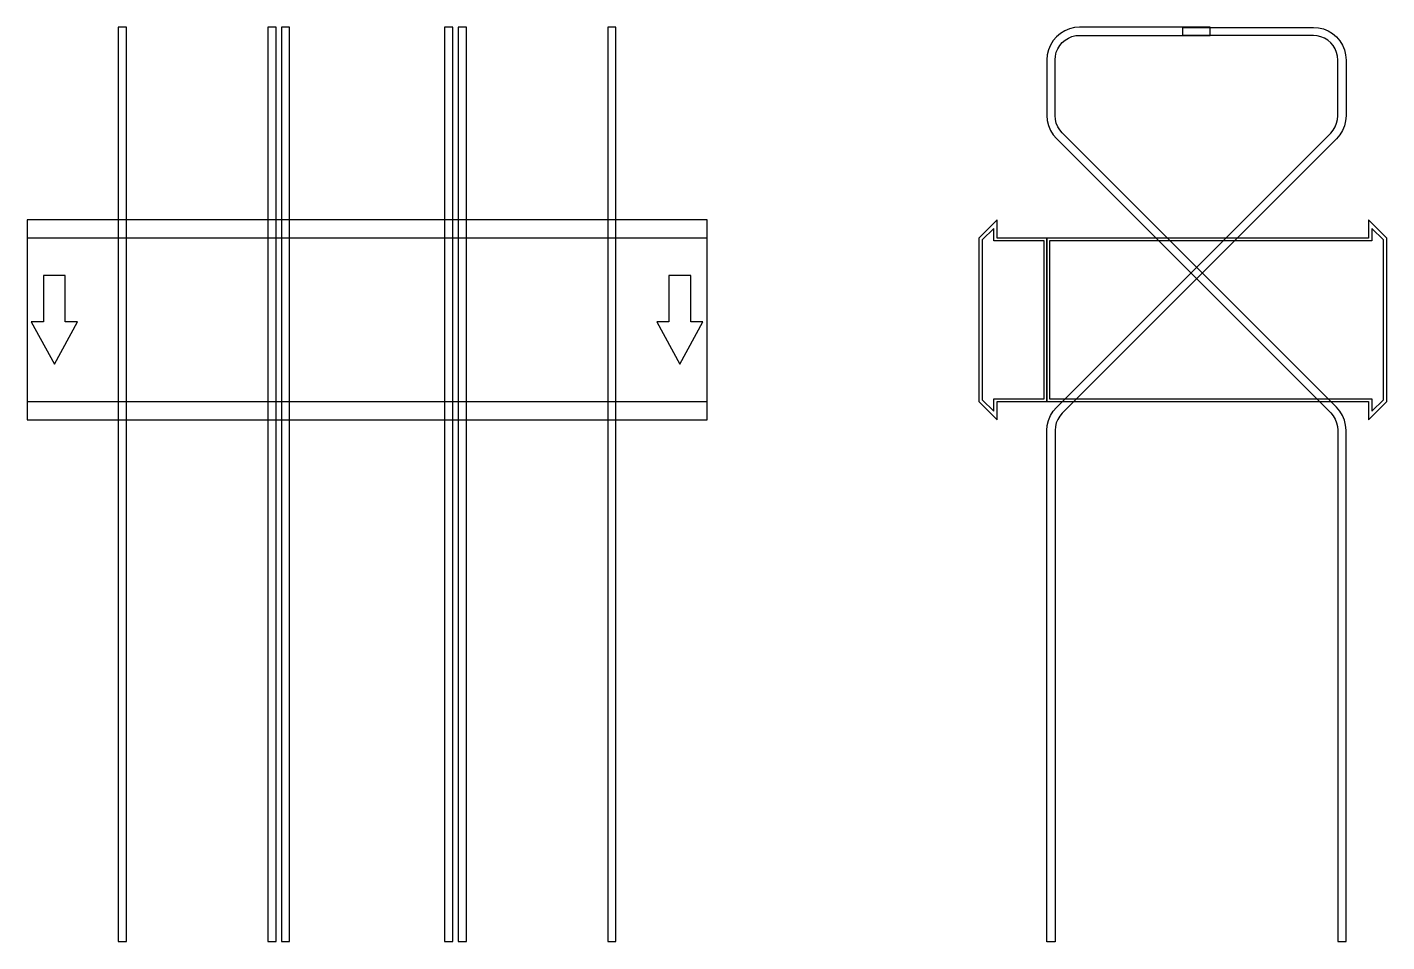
# Model space of a CAD drawing. Extents: x 0 to 1000, y -457 to 215.
import ezdxf

# ---------------------------------------------------------------- set-up
doc = ezdxf.new("R2010")
doc.units = 0
doc.layers.add('Halfen', color=7, linetype='CONTINUOUS')

msp = doc.modelspace()

# ---------------------------------------------------------------- linework, layer by layer
at = {"layer": 'Halfen', "color": 7}
for points in [[(73, -457.177), (73, 215.147), (67, 215.147), (67, -457.177)], [(183, -457.177), (183, 215.147), (177, 215.147), (177, -457.177)], [(193, -457.177), (193, 215.147), (187, 215.147), (187, -457.177)], [(313, -457.177), (313, 215.147), (307, 215.147), (307, -457.177)], [(323, -457.177), (323, 215.147), (317, 215.147), (317, -457.177)], [(433, -457.177), (433, 215.147), (427, 215.147), (427, -457.177)], [(970, -457.177), (970, -81.213), (969.705, -77.459), (968.825, -73.797), (967.384, -70.317), (965.416, -67.106), (962.971, -64.243), (761.272, 137.456), (759.438, 139.604), (757.962, 142.012), (756.881, 144.621), (756.222, 147.368), (756, 150.184), (756, 191.147), (756.222, 193.963), (756.881, 196.71), (757.962, 199.319), (759.438, 201.728), (761.272, 203.875), (763.42, 205.71), (765.828, 207.186), (768.438, 208.266), (771.184, 208.926), (774, 209.147), (870, 209.147), (870, 215.147), (774, 215.147), (770.246, 214.852), (766.584, 213.973), (763.104, 212.532), (759.893, 210.564), (757.029, 208.118), (754.584, 205.254), (752.616, 202.043), (751.175, 198.564), (750.295, 194.902), (750, 191.147), (750, 150.184), (750.295, 146.429), (751.175, 142.767), (752.616, 139.288), (754.584, 136.077), (757.029, 133.213), (958.728, -68.485), (960.562, -70.633), (962.038, -73.041), (963.119, -75.651), (963.778, -78.397), (964, -81.213), (964, -457.177)], [(750, -457.324), (750, -81.361), (750.295, -77.606), (751.175, -73.944), (752.616, -70.465), (754.584, -67.254), (757.029, -64.39), (958.728, 137.308), (960.562, 139.456), (962.038, 141.865), (963.119, 144.474), (963.778, 147.221), (964, 150.036), (964, 191), (963.778, 193.816), (963.119, 196.562), (962.038, 199.172), (960.562, 201.58), (958.728, 203.728), (956.58, 205.562), (954.172, 207.038), (951.562, 208.119), (948.816, 208.778), (946, 209), (850, 209), (850, 215), (946, 215), (949.754, 214.705), (953.416, 213.825), (956.896, 212.384), (960.107, 210.416), (962.971, 207.971), (965.416, 205.107), (967.384, 201.896), (968.825, 198.416), (969.705, 194.754), (970, 191), (970, 150.036), (969.705, 146.282), (968.825, 142.62), (967.384, 139.141), (965.416, 135.929), (962.971, 133.066), (761.272, -68.633), (759.438, -70.78), (757.962, -73.189), (756.881, -75.798), (756.222, -78.545), (756, -81.361), (756, -457.324)], [(0, -73.5), (500, -73.5), (500, 73.5), (0, 73.5)], [(750, -60), (750, 60), (713.5, 60), (713.5, 73.5), (700, 60), (700, -60), (713.5, -73.5), (713.5, -60)], [(1000, -60), (1000, 60), (986.5, 73.5), (986.5, 60), (750, 60), (750, -60), (986.5, -60), (986.5, -73.5)], [(0, -60), (500, -60), (500, 60), (0, 60)], [(748, -58), (748, 58), (711, 58), (711, 67.25), (702.5, 58.75), (702.5, -58.75), (711, -67.25), (711, -58)], [(997.5, -58.75), (997.5, 58.75), (989, 67.25), (989, 58), (752, 58), (752, -58), (989, -58), (989, -67.25)], [(20, -32.5), (37, -1.5), (28, -1.5), (28, 32.5), (12, 32.5), (12, -1.5), (3, -1.5)], [(480, -32.5), (497, -1.5), (488, -1.5), (488, 32.5), (472, 32.5), (472, -1.5), (463, -1.5)]]:
    msp.add_lwpolyline(points, close=True, dxfattribs=at)

doc.saveas('drawing.dxf')
